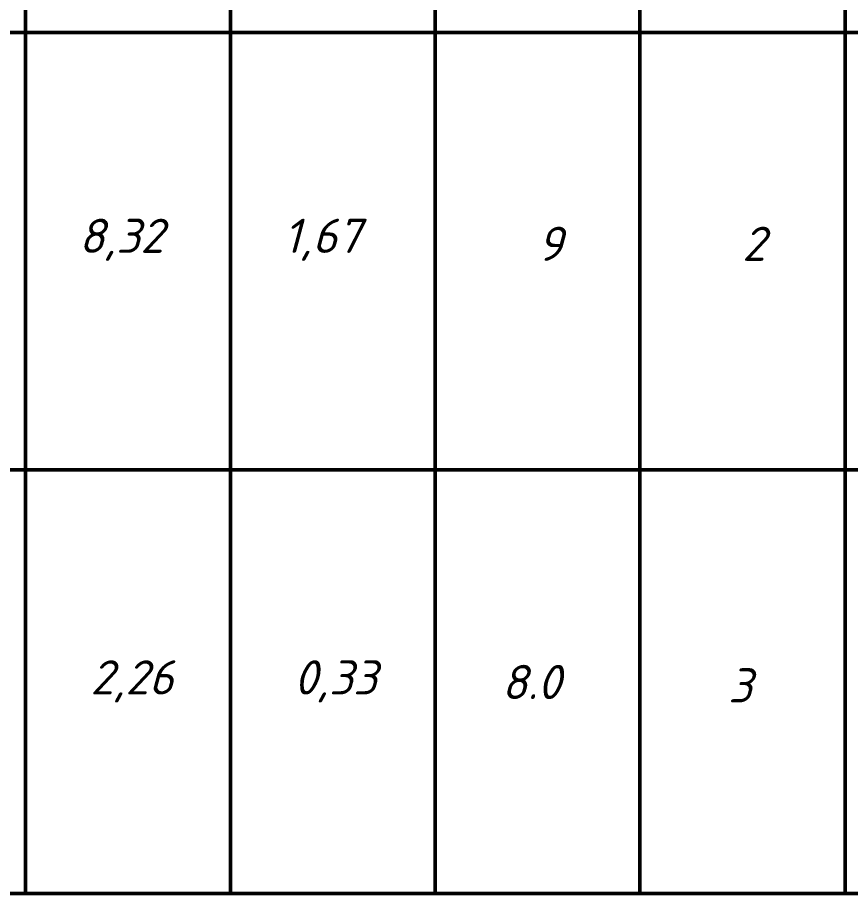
# Model space of a CAD drawing. Header units: millimetres. Extents: x 2279 to 5236, y 896 to 2828.
# Drawn here: x 3735.1 to 3796, y 898.6 to 962.7 of the extents above; entities that cross this region are included whole.
import ezdxf

# ---------------------------------------------------------------- set-up
doc = ezdxf.new("R2010")
doc.units = ezdxf.units.MM
doc.layers.add('PDF _!!ТОНКАЯ', color=7, linetype='Continuous')
doc.layers.add('PDF _Текст', color=7, linetype='Continuous')
doc.styles.add('PDF ISOCPEUR Italic', font='isocpeui.ttf')

msp = doc.modelspace()

# ---------------------------------------------------------------- linework, layer by layer
at = {"layer": 'PDF _!!ТОНКАЯ', "lineweight": 50}
for points in [[(3942.616, 898.637), (3645.638, 898.637), (3645.638, 1007.607), (3942.616, 1007.607), (3942.616, 977.634), (3645.638, 977.634)], [(3735.642, 1007.607), (3735.642, 898.637)], [(3795.63, 1007.607), (3795.63, 898.637)], [(3765.615, 997.616), (3765.615, 898.637)], [(3750.628, 987.625), (3750.628, 898.637)], [(3780.601, 987.625), (3780.601, 898.637)], [(3645.638, 961.631), (3942.616, 961.631)], [(3645.638, 929.626), (3942.616, 929.626)]]:
    msp.add_lwpolyline(points, dxfattribs=at)
at = {"layer": 'PDF _!!ТОНКАЯ', "lineweight": 25}
for points in [[(3645.638, 961.631), (3902.61, 961.631)], [(3645.638, 929.626), (3902.61, 929.626)], [(3645.638, 898.637), (3942.616, 898.637)]]:
    msp.add_lwpolyline(points, dxfattribs=at)

# ---------------------------------------------------------------- texts
at = {"layer": 'PDF _Текст', "attachment_point": 7, "style": 'PDF ISOCPEUR Italic'}
for s, insert, char_height in [('8,32', (3739.537, 944.927), 2.4999), ('1,67', (3754.523, 944.927), 2.4999), ('9', (3773.103, 944.927), 2.5), ('2', (3788.089, 944.927), 2.5), ('2,26', (3740.383, 912.616), 2.4999), ('0,33', (3755.285, 912.616), 2.4999), ('8.0', (3770.483, 912.862), 2.4999), ('3', (3787.06, 912.616), 2.5)]:
    msp.add_mtext(s, dxfattribs=dict(at, insert=insert, char_height=char_height))

doc.saveas('drawing.dxf')
